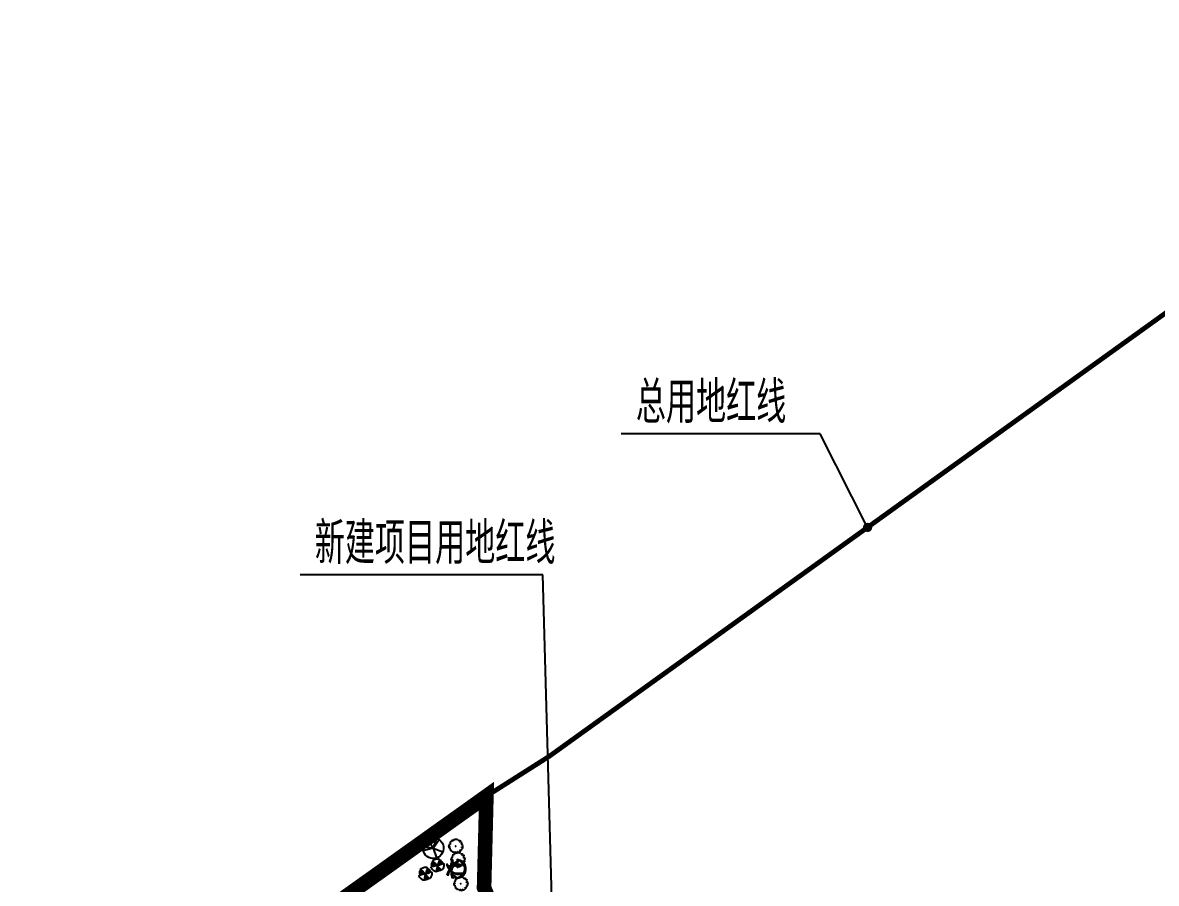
# Model space of a CAD drawing. Extents: x -809667 to 586099, y 3084146 to 3634412.
# Drawn here: x 381128.9 to 381245.3, y 3084320.2 to 3084408.7 of the extents above; entities that cross this region are included whole.
import ezdxf

# ---------------------------------------------------------------- set-up
doc = ezdxf.new("R2010")
doc.units = 0
doc.header["$LTSCALE"] = 0.5
doc.linetypes.add('CONTINOUS', pattern=[0])
doc.layers.get('0').update_dxf_attribs({"linetype": 'CONTINUOUS'})
for name, color, linetype in [('A-S-TREE', 95, 'CONTINUOUS'), ('TREE', 3, 'CONTINUOUS'), ('文字', 7, 'CONTINUOUS'), ('树木', 94, 'CONTINUOUS')]:
    doc.layers.add(name, color=color, linetype=linetype)
doc.styles.add('-宋体', font='', dxfattribs={"width": 0.6})
doc.styles.get('-宋体').set_extended_font_data('NSimSun')

# ---------------------------------------------------------------- blocks, each defined once
blk = doc.blocks.new('TREE1')
at = {"layer": 'A-S-TREE', "color": 0}
for p, q in [((-49, 22), (-3255, -2371)), ((-50, 23), (-3120, 2586)), ((-49, 23), (-2621, -3042)), ((-50, 23), (36, 4021)), ((-50, 23), (629, -3920)), ((-50, 23), (3590, -1636)), ((-50, 23), (3937, -304))]:
    blk.add_line(p, q, dxfattribs=at)
blk.add_ellipse((-50, 22), major_axis=(4000, 0), ratio=0.9999998, dxfattribs=at)
blk = doc.blocks.new('T-7')
at = {"layer": 'TREE', "color": 8, "ltscale": 200, "xscale": 0.4020618556701031, "yscale": 0.4020618556701031, "zscale": 0.4020618556701031, "rotation": 199.2879054791862}
blk.add_blockref('TREE1', (4, 110), dxfattribs=at)
blk = doc.blocks.new('03')
at = {"layer": '树木', "color": 0}
for p, q in [((-0.26, 1.47), (-0.41, 1.18)), ((-0.22, 1.48), (-0.37, 1.19)), ((-0.19, 1.49), (-0.33, 1.2)), ((-0.15, 1.5), (-0.29, 1.21)), ((-0.11, 1.5), (-0.25, 1.21)), ((-0.08, 1.51), (-0.22, 1.22)), ((-0.04, 1.51), (-0.18, 1.23)), ((-0.01, 1.52), (-0.15, 1.23)), ((0.03, 1.52), (-0.11, 1.23)), ((0.06, 1.52), (-0.08, 1.23)), ((0.1, 1.52), (-0.04, 1.23)), ((0.13, 1.52), (-0.01, 1.23)), ((0.16, 1.52), (0.02, 1.23)), ((0.19, 1.51), (0.05, 1.23)), ((0.23, 1.51), (0.09, 1.23)), ((0.26, 1.51), (0.12, 1.22)), ((0.29, 1.5), (0.15, 1.22)), ((0.32, 1.49), (0.18, 1.21)), ((0.35, 1.49), (0.21, 1.2)), ((0.38, 1.48), (0.24, 1.2)), ((0.41, 1.47), (0.27, 1.19)), ((0.44, 1.46), (0.3, 1.18)), ((-1.17, 0.19), (-1.14, 0.32)), ((-1.07, 0.21), (-1.06, 0.23)), ((-1.07, 0.18), (-1.07, 0.21)), ((-1.07, 0.16), (-1.07, 0.18)), ((-1.07, 0.12), (-1.07, 0.16)), ((-1.06, 0.08), (-1.07, 0.12)), ((-1.06, 0.23), (-1.05, 0.26)), ((-1.05, 0.02), (-1.06, 0.08)), ((-0.87, 1.04), (-1.05, 0.7)), ((-1.05, 0.26), (-1.03, 0.29)), ((-0.99, 0.14), (-0.98, 0.16)), ((-0.99, 0.11), (-0.99, 0.14)), ((-0.99, 0.09), (-0.99, 0.11)), ((-0.99, 0.05), (-0.99, 0.09)), ((-0.98, 0.01), (-0.99, 0.05)), ((-0.98, 0.16), (-0.97, 0.19)), ((-0.97, -0.05), (-0.98, 0.01)), ((-0.97, 0.19), (-0.95, 0.22)), ((-0.79, 1.14), (-0.95, 0.82)), ((-0.89, 0.02), (-0.88, 0.06)), ((-0.88, -0.02), (-0.89, 0.02)), ((-0.73, 1.2), (-0.88, 0.9)), ((-0.88, 0.06), (-0.87, 0.11)), ((-0.87, 0.11), (-0.85, 0.17)), ((-0.86, 0.78), (-0.77, 0.88)), ((-0.85, 0.17), (-0.82, 0.25)), ((-0.83, 0.57), (-0.81, 0.63)), ((-0.67, 1.25), (-0.82, 0.95)), ((-0.81, 0.63), (-0.79, 0.67)), ((-0.79, 0.67), (-0.78, 0.7)), ((-0.79, 0.47), (-0.77, 0.53)), ((-0.78, 0.7), (-0.77, 0.72)), ((-0.78, 0.01), (-0.76, 0.06)), ((-0.78, -0.03), (-0.78, 0.01)), ((-0.62, 1.29), (-0.77, 0.99)), ((-0.77, 0.72), (-0.75, 0.74)), ((-0.77, 0.53), (-0.76, 0.57)), ((-0.76, 0.57), (-0.75, 0.6)), ((-0.76, 0.06), (-0.74, 0.12)), ((-0.75, 0.74), (-0.74, 0.76)), ((-0.75, 0.6), (-0.73, 0.63)), ((-0.74, 0.76), (-0.71, 0.78)), ((-0.74, 0.12), (-0.71, 0.2)), ((-0.73, 0.63), (-0.72, 0.64)), ((-0.72, 0.64), (-0.7, 0.66)), ((-0.57, 1.33), (-0.71, 1.03)), ((-0.71, 0.78), (-0.68, 0.8)), ((-0.71, 0.37), (-0.7, 0.42)), ((-0.71, 0.31), (-0.71, 0.37)), ((-0.7, 0.66), (-0.68, 0.68)), ((-0.7, 0.46), (-0.68, 0.5)), ((-0.7, 0.42), (-0.7, 0.46)), ((-0.68, 0.68), (-0.65, 0.7)), ((-0.68, 0.5), (-0.66, 0.53)), ((-0.52, 1.36), (-0.66, 1.06)), ((-0.66, 0.53), (-0.62, 0.57)), ((-0.66, 0), (-0.64, 0.06)), ((-0.64, 0.32), (-0.63, 0.36)), ((-0.64, 0.27), (-0.64, 0.32)), ((-0.64, 0.21), (-0.64, 0.27)), ((-0.64, 0.06), (-0.61, 0.14)), ((-0.63, 0.36), (-0.61, 0.4)), ((-0.47, 1.38), (-0.62, 1.09)), ((-0.62, 0.57), (-0.58, 0.61)), ((-0.61, 0.4), (-0.59, 0.43)), ((-0.59, 0.43), (-0.56, 0.47)), ((-0.58, 0.61), (-0.51, 0.67)), ((-0.58, 0.11), (-0.57, 0.17)), ((-0.43, 1.41), (-0.57, 1.11)), ((-0.57, 0.22), (-0.56, 0.26)), ((-0.57, 0.17), (-0.57, 0.22)), ((-0.56, 0.47), (-0.51, 0.51)), ((-0.56, 0.26), (-0.55, 0.3)), ((-0.56, -0.04), (-0.54, 0.02)), ((-0.55, 0.3), (-0.52, 0.33)), ((-0.54, 0.02), (-0.51, 0.1)), ((-0.38, 1.42), (-0.53, 1.13)), ((-0.52, 0.33), (-0.49, 0.37)), ((-0.51, 0.51), (-0.45, 0.57)), ((-0.51, 0.14), (-0.5, 0.18)), ((-0.51, 0.09), (-0.51, 0.14)), ((-0.51, 0.03), (-0.51, 0.09)), ((-0.5, 0.18), (-0.48, 0.22)), ((-0.34, 1.44), (-0.49, 1.15)), ((-0.49, 0.37), (-0.44, 0.41)), ((-0.48, 0.22), (-0.46, 0.25)), ((-0.46, 0.25), (-0.43, 0.29)), ((-0.3, 1.46), (-0.45, 1.16)), ((-0.44, 0.41), (-0.38, 0.47)), ((-0.43, 0.29), (-0.38, 0.33)), ((-0.4, 0.39), (-0.36, 0.43)), ((-0.4, 0.28), (-0.36, 0.33)), ((-0.39, 0.51), (-0.35, 0.55)), ((-0.38, 0.62), (-0.34, 0.67)), ((-0.38, 0.33), (-0.31, 0.39)), ((-0.36, 0.43), (-0.32, 0.47)), ((-0.36, 0.33), (-0.32, 0.37)), ((-0.35, 0.55), (-0.31, 0.59)), ((-0.34, 0.8), (-0.29, 0.83)), ((-0.34, 0.67), (-0.3, 0.71)), ((-0.32, 0.47), (-0.29, 0.5)), ((-0.32, 0.37), (-0.29, 0.39)), ((-0.31, 0.59), (-0.28, 0.61)), ((-0.3, 0.9), (-0.25, 0.93)), ((-0.3, 0.71), (-0.27, 0.73)), ((-0.29, 0.83), (-0.25, 0.86)), ((-0.29, 0.5), (-0.26, 0.51)), ((-0.29, 0.39), (-0.26, 0.41)), ((-0.28, 0.61), (-0.25, 0.63)), ((-0.27, 0.73), (-0.24, 0.75)), ((-0.26, 0.51), (-0.22, 0.53)), ((-0.26, 0.41), (-0.22, 0.42)), ((-0.25, 0.93), (-0.22, 0.96)), ((-0.25, 0.86), (-0.22, 0.87)), ((-0.25, 0.63), (-0.21, 0.64)), ((-0.24, 0.75), (-0.2, 0.76)), ((-0.22, 0.96), (-0.19, 0.97)), ((-0.22, 0.87), (-0.2, 0.89)), ((-0.22, 0.53), (-0.17, 0.53)), ((-0.22, 0.42), (-0.17, 0.43)), ((-0.21, 0.64), (-0.16, 0.65)), ((-0.2, 1.08), (-0.06, 1.1)), ((-0.2, 0.89), (-0.17, 0.89)), ((-0.2, 0.76), (-0.15, 0.77)), ((-0.19, 0.97), (-0.16, 0.98)), ((-0.17, 0.89), (-0.15, 0.89)), ((-0.17, 0.53), (-0.1, 0.54)), ((-0.17, 0.43), (-0.1, 0.44)), ((-0.16, 0.98), (-0.14, 0.99)), ((-0.16, 0.65), (-0.09, 0.66)), ((-0.15, 0.89), (-0.12, 0.89)), ((-0.15, 0.77), (-0.08, 0.77)), ((-0.14, 0.99), (-0.11, 0.99)), ((-0.12, 0.89), (-0.08, 0.89)), ((-0.11, 0.99), (-0.08, 0.99)), ((-0.1, 0.54), (-0.02, 0.54)), ((-0.1, 0.44), (-0.02, 0.44)), ((-0.09, 0.66), (-0.01, 0.66)), ((-0.08, 0.99), (-0.05, 0.99)), ((-0.08, 0.77), (0, 0.78)), ((0.47, 1.46), (0.33, 1.17)), ((0.5, 1.44), (0.36, 1.16)), ((0.52, 1.43), (0.38, 1.15)), ((0.55, 1.42), (0.41, 1.14)), ((0.58, 1.41), (0.44, 1.13)), ((0.61, 1.4), (0.47, 1.12)), ((0.63, 1.38), (0.49, 1.1)), ((0.66, 1.37), (0.52, 1.09)), ((0.69, 1.36), (0.55, 1.08)), ((0.71, 1.34), (0.57, 1.06)), ((0.74, 1.32), (0.6, 1.04)), ((0.76, 1.31), (0.62, 1.03)), ((0.79, 1.29), (0.65, 1.01)), ((0.81, 1.27), (0.67, 0.99)), ((0.84, 1.25), (0.7, 0.97)), ((0.86, 1.23), (0.72, 0.95)), ((0.88, 1.21), (0.74, 0.93)), ((0.91, 1.19), (0.77, 0.91)), ((0.93, 1.17), (0.79, 0.89)), ((0.95, 1.15), (0.81, 0.87)), ((0.97, 1.12), (0.84, 0.85)), ((0.99, 1.1), (0.86, 0.82)), ((1.01, 1.07), (0.88, 0.8)), ((1.04, 1.05), (0.9, 0.77)), ((1.06, 1.02), (0.92, 0.74)), ((1.07, 0.99), (0.94, 0.72)), ((1.09, 0.96), (0.96, 0.69)), ((1.11, 0.93), (0.98, 0.66)), ((1.13, 0.9), (0.99, 0.63)), ((1.15, 0.87), (1.01, 0.6)), ((1.16, 0.84), (1.03, 0.56)), ((1.18, 0.8), (1.05, 0.53)), ((1.2, 0.76), (1.06, 0.49)), ((1.21, 0.73), (1.08, 0.45)), ((1.22, 0.69), (1.09, 0.41)), ((1.24, 0.64), (1.1, 0.37)), ((1.25, 0.6), (1.12, 0.33)), ((1.26, 0.55), (1.13, 0.28)), ((1.27, 0.5), (1.14, 0.24)), ((1.27, 0.45), (1.14, 0.18)), ((1.26, 0.07), (1.14, -0.17)), ((1.28, 0.39), (1.15, 0.13)), ((1.28, 0.33), (1.15, 0.07)), ((1.28, 0.26), (1.15, 0)), ((1.27, 0.18), (1.15, -0.08)), ((-0.97, -0.68), (-1.04, -0.56)), ((-0.93, -0.54), (-0.94, -0.5)), ((-0.92, -0.56), (-0.93, -0.54)), ((-0.91, -0.59), (-0.92, -0.56)), ((-0.89, -0.61), (-0.91, -0.59)), ((-0.87, -0.62), (-0.89, -0.61)), ((-0.87, -0.05), (-0.88, -0.02)), ((-0.85, -0.1), (-0.87, -0.05)), ((-0.84, -0.64), (-0.87, -0.62)), ((-0.83, -0.16), (-0.85, -0.1)), ((-0.83, -0.53), (-0.84, -0.49)), ((-0.81, -0.67), (-0.84, -0.64)), ((-0.81, -0.56), (-0.83, -0.53)), ((-0.8, -0.58), (-0.81, -0.56)), ((-0.76, -0.7), (-0.81, -0.67)), ((-0.79, -0.6), (-0.8, -0.58)), ((-0.77, -0.62), (-0.79, -0.6)), ((-0.78, -0.07), (-0.78, -0.03)), ((-0.77, -0.11), (-0.78, -0.07)), ((-0.75, -0.16), (-0.77, -0.11)), ((-0.73, -0.45), (-0.77, -0.37)), ((-0.74, -0.64), (-0.77, -0.62)), ((-0.72, -0.21), (-0.75, -0.16)), ((-0.7, -0.66), (-0.74, -0.64)), ((-0.7, -0.51), (-0.73, -0.45)), ((-0.67, -0.55), (-0.7, -0.51)), ((-0.65, -0.69), (-0.7, -0.66)), ((-0.68, -0.09), (-0.67, -0.05)), ((-0.67, -0.13), (-0.68, -0.09)), ((-0.67, -0.05), (-0.66, 0)), ((-0.66, -0.17), (-0.67, -0.13)), ((-0.65, -0.58), (-0.67, -0.55)), ((-0.64, -0.21), (-0.66, -0.17)), ((-0.62, -0.41), (-0.66, -0.33)), ((-0.62, -0.6), (-0.65, -0.58)), ((-0.62, -0.27), (-0.64, -0.21)), ((-0.59, -0.47), (-0.62, -0.41)), ((-0.58, -0.62), (-0.62, -0.6)), ((-0.56, -0.51), (-0.59, -0.47)), ((-0.58, -0.09), (-0.56, -0.04)), ((-0.58, -0.13), (-0.58, -0.09)), ((-0.58, -0.17), (-0.58, -0.13)), ((-0.57, -0.21), (-0.58, -0.17)), ((-0.54, -0.64), (-0.58, -0.62)), ((-0.55, -0.25), (-0.57, -0.21)), ((-0.54, -0.54), (-0.56, -0.51)), ((-0.52, -0.31), (-0.55, -0.25)), ((-0.51, -0.37), (-0.54, -0.3)), ((-0.51, -0.57), (-0.54, -0.54)), ((-0.48, -0.66), (-0.54, -0.64)), ((-0.48, -0.43), (-0.51, -0.37)), ((-0.47, -0.59), (-0.51, -0.57)), ((-0.45, -0.47), (-0.48, -0.43)), ((-0.42, -0.6), (-0.47, -0.59)), ((-0.41, -0.33), (-0.45, -0.26)), ((-0.42, -0.51), (-0.45, -0.47)), ((-0.39, -0.53), (-0.42, -0.51)), ((-0.36, -0.62), (-0.42, -0.6)), ((-0.38, -0.39), (-0.41, -0.33)), ((-0.36, -0.55), (-0.39, -0.53)), ((-0.36, -0.43), (-0.38, -0.39)), ((-0.33, -0.46), (-0.36, -0.43)), ((-0.31, -0.56), (-0.36, -0.55)), ((-0.3, -0.49), (-0.33, -0.46)), ((-0.25, -0.58), (-0.31, -0.56)), ((-0.26, -0.51), (-0.3, -0.49)), ((-0.22, -0.52), (-0.26, -0.51)), ((-0.16, -0.54), (-0.22, -0.52)), ((1.21, -0.08), (1.12, -0.28))]:
    blk.add_line(p, q, dxfattribs=at)
for centre, radius, start, end in [((0.46, 1.37), 2.01, 212.167, 223.827), ((1.13, 1.07), 2.01, 184.5918, 196.2518), ((0.29, 0.82), 1.14, 196.2518, 217.1325), ((1.47, 1.72), 2.62, 217.1325, 227.8465), ((0.72, 0.39), 1.14, 157.144, 178.0247), ((2.2, 0.34), 2.62, 178.0247, 188.7387), ((1.53, 0.05), 2.01, 145.484, 157.144), ((-1.52, 1.3), 2.43, 320.6626, 328.3844), ((-1.7, 1.29), 2.56, 324.0702, 331.6293), ((-0.62, 0.98), 1.54, 310.3156, 321.697), ((-0.95, 1.1), 1.86, 321.6616, 330.5829), ((-0.26, 0.73), 1.14, 313.3698, 333.2953), ((-1.52, 1.3), 2.43, 328.3844, 336.1061), ((-1.7, 1.29), 2.56, 331.6293, 339.1884), ((-0.62, 0.98), 1.54, 321.697, 333.0784), ((-0.95, 1.1), 1.86, 330.5829, 340.6014), ((-1.7, 1.29), 2.56, 339.1884, 344.0494), ((-1.52, 1.3), 2.43, 336.1061, 341.9996), ((-1.04, 1.13), 2.02, 333.2953, 346.1281), ((-0.62, 0.98), 1.54, 333.0784, 341.8041), ((-1.7, 1.29), 2.56, 344.0494, 348.9103), ((-1.52, 1.3), 2.43, 341.9996, 346.9383), ((-0.95, 1.1), 1.86, 340.6014, 347.749), ((-0.62, 0.98), 1.54, 341.8041, 348.6651), ((-0.72, 1.32), 2.01, 259.2007, 270.8607), ((-0.18, 0.76), 1.14, 223.827, 244.7077), ((-0.71, 0.44), 1.14, 270.8607, 291.7414), ((0.46, 2.1), 2.62, 244.7077, 255.4217), ((2.11, 0.33), 2.52, 188.7387, 199.6532), ((1.43, 0.35), 1.86, 199.0237, 207.9449), ((1.83, 0.8), 2.43, 206.9459, 214.6677), ((1.89, 0.96), 2.56, 210.3535, 217.9126), ((1.18, 0.09), 1.54, 196.5989, 207.9803), ((1.41, 1.65), 2.52, 227.8465, 238.7609), ((-1.25, 1.82), 2.62, 291.7414, 302.4554), ((0.81, -0.14), 1.14, 199.6532, 219.5786), ((1.43, 0.35), 1.86, 207.9449, 216.8662), ((0.43, 2.01), 2.52, 255.4217, 266.3361), ((1.18, 0.09), 1.54, 207.9803, 219.3617), ((1.83, 0.8), 2.43, 214.6677, 222.3894), ((1.89, 0.96), 2.56, 217.9126, 225.4718), ((0.86, 1.23), 1.86, 238.1314, 247.0527), ((0.9, 1.84), 2.43, 246.0537, 253.7754), ((1.43, 0.35), 1.86, 216.8662, 226.8847), ((1.48, 0.42), 2.02, 219.5786, 232.4114), ((0.84, 2), 2.56, 249.4612, 257.0204), ((0.83, 0.88), 1.54, 235.7067, 247.0881), ((1.18, 0.09), 1.54, 219.3617, 228.0874), ((0.14, 1.39), 1.86, 265.7066, 274.6279), ((-0.11, 1.94), 2.43, 273.6289, 281.3506), ((1.83, 0.8), 2.43, 222.3894, 228.2829), ((-0.23, 2.06), 2.56, 277.0364, 284.5956), ((0.28, 1.06), 1.54, 263.2819, 274.6633), ((0.69, 0.47), 1.14, 238.7609, 258.6864), ((1.89, 0.96), 2.56, 225.4718, 230.3327), ((0.86, 1.23), 1.86, 247.0527, 255.974), ((-1.2, 1.74), 2.52, 302.4554, 313.3698), ((1.43, 0.35), 1.86, 226.8847, 234.0323), ((1.18, 0.09), 1.54, 228.0874, 234.9484), ((0.9, 1.84), 2.43, 253.7754, 261.4972), ((1.83, 0.8), 2.43, 228.2829, 233.2216), ((0.83, 0.88), 1.54, 247.0881, 258.4695), ((1.89, 0.96), 2.56, 230.3327, 235.1936), ((0.34, 0.63), 1.14, 266.3361, 286.2616), ((0.84, 2), 2.56, 257.0204, 264.5795), ((0.14, 1.39), 1.86, 274.6279, 283.5492), ((-0.95, 1.1), 1.86, 312.7403, 321.6616), ((-0.11, 1.94), 2.43, 281.3506, 289.0724), ((0.28, 1.06), 1.54, 274.6633, 286.0447), ((-0.23, 2.06), 2.56, 284.5956, 292.1547), ((0.86, 1.23), 1.86, 255.974, 265.9925), ((0.86, 1.32), 2.02, 258.6864, 271.5192), ((0.83, 0.88), 1.54, 258.4695, 267.1952), ((0.9, 1.84), 2.43, 261.4972, 267.3907), ((0.14, 1.39), 1.86, 283.5492, 293.5677), ((0.84, 2), 2.56, 264.5795, 269.4404), ((0.1, 1.47), 2.02, 286.2616, 299.0944), ((-0.11, 1.94), 2.43, 289.0724, 294.9659), ((0.28, 1.06), 1.54, 286.0447, 294.7704), ((-0.23, 2.06), 2.56, 292.1547, 297.0157), ((0.86, 1.23), 1.86, 265.9925, 273.1401), ((0.83, 0.88), 1.54, 267.1952, 274.0561), ((0.9, 1.84), 2.43, 267.3907, 272.3294), ((0.84, 2), 2.56, 269.4404, 274.3014), ((0.14, 1.39), 1.86, 293.5677, 300.7153), ((-0.11, 1.94), 2.43, 294.9659, 299.9046), ((0.28, 1.06), 1.54, 294.7704, 301.6313), ((-0.23, 2.06), 2.56, 297.0157, 301.8766)]:
    blk.add_arc(centre, radius, start, end, dxfattribs=at)
blk = doc.blocks.new('*E54')
at = {"layer": 'TREE', "color": 0}
blk.add_ellipse((-2.37, 3.56), major_axis=(2.7, 1.39), ratio=1, start_param=0.518575, end_param=0.519414, dxfattribs=at)
blk = doc.blocks.new('A$C4C586FE1')
at = {"layer": 'TREE', "color": 0}
for p, q in [((514, 2441), (288, 2276)), ((570, 2555), (514, 2441)), ((785, 2557), (585, 2566)), ((842, 2436), (785, 2557)), ((885, 2449), (842, 2436)), ((1100, 2801), (873, 2660)), ((873, 2660), (885, 2449)), ((1294, 2743), (1193, 2819)), ((1261, 2599), (1294, 2743)), ((1389, 2617), (1261, 2599)), ((1418, 2836), (1389, 2617)), ((1787, 2660), (1418, 2836)), ((1875, 2686), (1787, 2660)), ((2108, 2532), (1875, 2686)), ((2261, 2516), (2108, 2532)), ((2273, 2551), (2261, 2516)), ((2411, 2297), (2336, 2500)), ((173, 1443), (0, 1425)), ((0, 1425), (27, 1279)), ((6, 1547), (198, 1550)), ((171, 1878), (16, 1628)), ((27, 1279), (67, 1102)), ((67, 988), (67, 1102)), ((67, 988), (157, 906)), ((335, 852), (122, 842)), ((123, 841), (320, 727)), ((157, 906), (291, 931)), ((208, 2079), (171, 1878)), ((198, 1550), (173, 1443)), ((330, 2136), (208, 2079)), ((288, 2276), (288, 2250)), ((288, 2250), (484, 2157)), ((291, 931), (335, 852)), ((320, 727), (414, 564)), ((422, 2031), (330, 2136)), ((414, 564), (369, 464)), ((484, 2157), (422, 2031)), ((513, 326), (783, 402)), ((827, 368), (610, 253)), ((783, 402), (827, 368)), ((1176, 133), (821, 132)), ((1176, 133), (1302, 10)), ((1302, 10), (1413, 132)), ((1413, 132), (1432, 0)), ((1540, 5), (1587, 59)), ((1587, 59), (1859, 85)), ((1826, 254), (2000, 124)), ((1859, 85), (1826, 254)), ((2130, 415), (2352, 350)), ((2132, 192), (2130, 415)), ((2275, 501), (2371, 599)), ((2419, 413), (2275, 501)), ((2371, 599), (2563, 580)), ((2434, 2275), (2411, 2297)), ((2565, 2086), (2434, 2275)), ((2577, 1905), (2565, 2086)), ((2688, 2051), (2577, 1905)), ((2632, 1202), (2788, 1244)), ((2635, 1086), (2632, 1202)), ((2775, 1105), (2635, 1086)), ((2643, 702), (2702, 978)), ((2666, 1735), (2772, 1843)), ((2724, 1646), (2666, 1735)), ((2702, 978), (2775, 1105)), ((2799, 1744), (2724, 1646)), ((2788, 1244), (2821, 1629))]:
    blk.add_line(p, q, dxfattribs=at)
at = {"layer": 'TREE', "color": 0, "extrusion": (0, 0, -1)}
for major_axis, start_param, end_param in [((1003, 1003), -1.4266291, -1.4132158), ((1003, 1003), -1.0118049, -0.9451144), ((1003, 1003), -0.1392478, -0.0819607), ((1003, 1003), 4.0179908, 4.0754248), ((839, 1143), 3.2004333, 3.3408831), ((839, 1144), 2.942836, 3.1151568), ((1003, 1003), 2.2703374, 2.3464274), ((1003, 1003), 1.8291007, 1.9341647), ((1003, 1003), 1.5734012, 1.6381533), ((1003, 1003), 1.3149332, 1.4176353), ((839, 1144), 0.475418, 0.6338348), ((1003, 1003), 0.553886, 0.636541)]:
    blk.add_ellipse((1418, 1418), major_axis=major_axis, ratio=1, start_param=start_param, end_param=end_param, dxfattribs=at)
at = {"layer": 'TREE', "color": 0, "linetype": 'Continuous'}
for start_param, end_param in [(0.0134102, 3.1550028), (3.1550028, 6.2965955)]:
    blk.add_ellipse((1466, 1447), major_axis=(19.2, 19.2), ratio=1, start_param=start_param, end_param=end_param, dxfattribs=at)
at = {"layer": 'TREE', "color": 8, "linetype": 'CONTINOUS', "extrusion": (0, 0, -1), "xscale": 467.4085850556439, "yscale": 467.4085850556439, "zscale": -467.4085850556439, "rotation": 278.9250190116231}
blk.add_blockref('*E54', (-2893, 66), dxfattribs=at)
blk = doc.blocks.new('白玉兰')
at = {"color": 0}
for centre, radius, start, end in [((-559, -2135), 2214, 76.70325, 111.40179), ((-1148, -2037), 2310, 61.625, 95.14911), ((-4729, -6984), 8429, 56.1879, 65.279), ((4371, -556), 4392, 172.1708, 190.66767), ((-713, 1844), 1941, 291.82137, 332.63459), ((-478, 2077), 2115, 283.29933, 320.85284), ((-1261, 1665), 2054, 309.39345, 347.16547), ((2827, 107), 2821, 182.25436, 209.88683), ((2146, 475), 2185, 193.30629, 228.41072)]:
    blk.add_arc(centre, radius, start, end, dxfattribs=at)
for points in [[(36, -22), (99, -220), (-250, -580), (-51, -1540), (-885, -1095), (-1114, -777), (-1334, -432), (-1142, -186), (-697, -181), (-301, 17), (-41, 2), (21, -1)], [(-33, 16), (-233, 73), (-342, 562), (-1254, 922), (-425, 1375), (-33, 1392), (376, 1386), (477, 1091), (236, 716), (185, 277), (29, 67), (-7, 18)], [(8, 31), (155, 177), (635, 34), (1395, 653), (1385, -291), (1209, -641), (1004, -995), (697, -939), (487, -546), (129, -287), (22, -49), (-3, 7)]]:
    blk.add_open_spline(points, degree=3, knots=[0, 0, 0, 0, 621.9897777, 1340.9445447, 1869.0077365, 2592.4274553, 2798.699245, 2915.8275963, 3435.2615023, 4029.7712897, 4212.3005181, 4212.3005181, 4212.3005181, 4212.3005181], dxfattribs=at)
blk = doc.blocks.new('123213')
at = {"layer": '文字', "color": 8, "linetype": 'Continuous'}
for p, q in [((381804.65, 3087228.08), (381784.21, 3087228.08)), ((381809.52, 3087218.46), (381804.65, 3087228.08)), ((381776.14, 3087213.6), (381751.23, 3087213.6)), ((381777.44, 3087167.86), (381776.14, 3087213.6))]:
    blk.add_line(p, q, dxfattribs=at)
at = {"layer": '文字', "color": 8, "linetype": 'Continuous', "flags": 128}
for points, const_width in [([(381770.36, 3087190.84), (381776.82, 3087194.94), (381881.08, 3087269.95), (381943.36, 3087141.79), (381981.09, 3087094.5), (381852.79, 3087079.87), (381804.23, 3087074.34), (381783.88, 3087061.62), (381723.07, 3087158.89), (381743.42, 3087171.62), (381743.42, 3087171.62), (381743.42, 3087171.62), (381770.36, 3087190.84)], 0.5), ([(381846.56, 3087097.31), (381816.79, 3087092.33), (381814.91, 3087096.73), (381810.78, 3087106.81), (381807.39, 3087113.62), (381805.25, 3087116.05), (381803.77, 3087119.99), (381797.61, 3087133.62), (381794.03, 3087139.2), (381790.35, 3087145.59), (381783.01, 3087159.09), (381778.69, 3087165.41), (381772.87, 3087174.71), (381770.12, 3087181.44), (381770.36, 3087190.84), (381743.42, 3087171.62), (381743.42, 3087171.62), (381743.42, 3087171.62)], 1.5)]:
    blk.add_lwpolyline(points, dxfattribs=dict(at, const_width=const_width))
blk.add_lwpolyline([(381770.36, 3087190.84), (381776.82, 3087194.94), (381881.08, 3087269.95), (381937.45, 3087153.96)], dxfattribs=at)
at = {"layer": '文字', "color": 8, "linetype": 'Continuous', "const_width": 0.467}
blk.add_lwpolyline([(381809.63, 3087218.25, 1), (381809.41, 3087218.67, 1)], format="xyb", close=True, dxfattribs=at)
at = {"layer": '文字', "color": 8, "linetype": 'Continuous'}
for name, p, xscale, yscale, zscale in [('T-7', (381764.89, 3087185.43), 0.000659999999916181, 0.000659999999916181, 0.000659999999916181), ('白玉兰', (381765.32, 3087183.73), 0.0004880798049271107, 0.0004880798049271107, 0.04880798235096967), ('白玉兰', (381764.08, 3087182.86), 0.0004880798049271107, 0.0004880798049271107, 0.04880798235096967)]:
    blk.add_blockref(name, p, dxfattribs=dict(at, xscale=xscale, yscale=yscale, zscale=zscale))
for name, p, xscale, yscale, zscale, rotation in [('A$C4C586FE1', (381768.05, 3087186.28), 0.0005, 0.0005, 0.0005, 169.6965101826048), ('03', (381767.09, 3087183.31), 0.8, 0.8, 0.8, 292.8030004997092), ('A$C4C586FE1', (381768.28, 3087184.92), 0.0005, 0.0005, 0.0005, 169.6965101826048), ('A$C4C586FE1', (381768.57, 3087182.42), 0.0005, 0.0005, 0.0005, 169.6965101826048)]:
    blk.add_blockref(name, p, dxfattribs=dict(at, xscale=xscale, yscale=yscale, zscale=zscale, rotation=rotation))
at = {"layer": '文字', "color": 8, "linetype": 'Continuous', "style": '-宋体', "width": 0.6}
for s, p in [('总用地红线', (381785.71, 3087229.58)), ('新建项目用地红线', (381752.73, 3087215.1))]:
    blk.add_text(s, height=3.776, dxfattribs=at).set_placement(p)

msp = doc.modelspace()

# ---------------------------------------------------------------- block references
at = {"layer": '文字', "color": 8}
msp.add_blockref('123213', (-593.85, -2861.67), dxfattribs=at)

doc.saveas('drawing.dxf')
